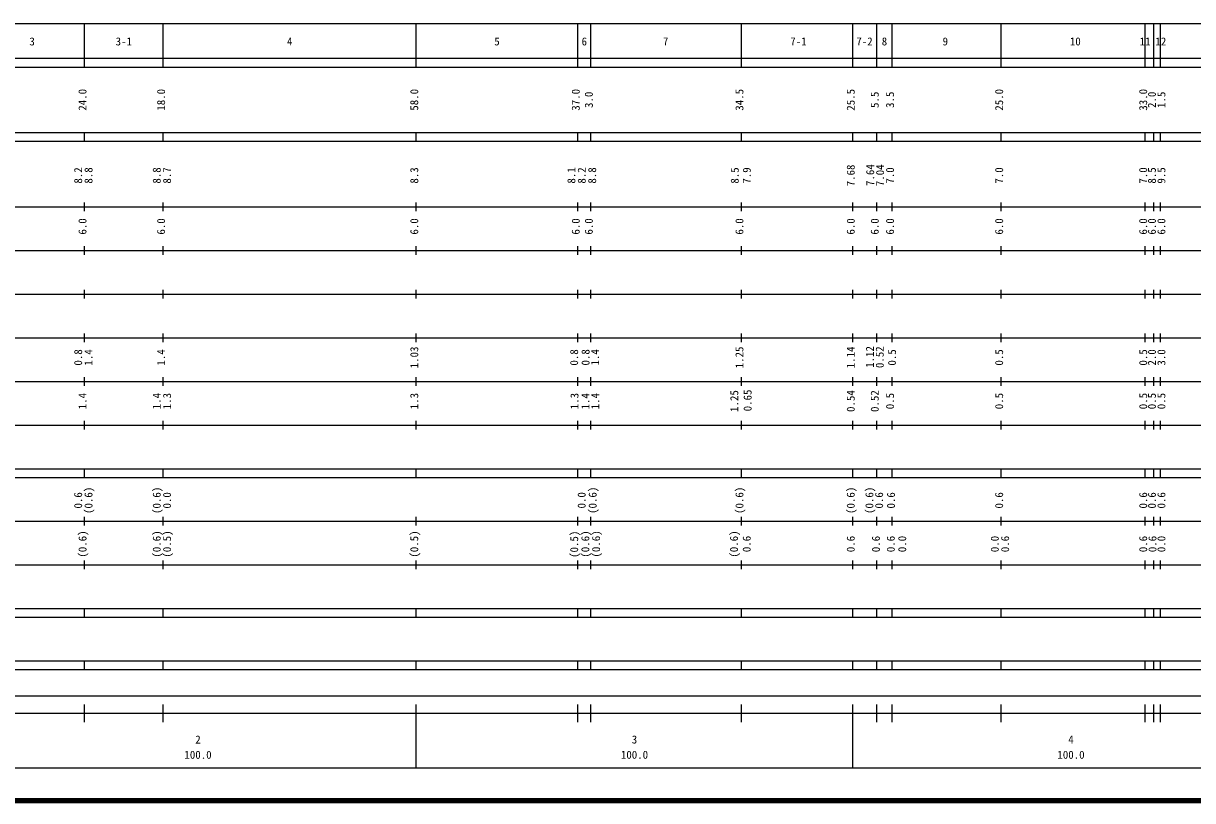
# Model space of a CAD drawing. Units: millimetres on the paper, enlarged 1000 times. Extents: x 40000 to 680000, y 20000 to 380000.
# Drawn here: x 177992 to 445866, y 20000 to 198000 of the extents above; entities that cross this region are included whole.
import ezdxf
from ezdxf.enums import TextEntityAlignment as Align

# ---------------------------------------------------------------- set-up
doc = ezdxf.new("R2010")
doc.units = ezdxf.units.MM
doc.header["$LTSCALE"] = 1000
doc.layers.add('M-TTL', color=2, linetype='Continuous', lineweight=140)
doc.layers.add('M-TTL-BAND', color=7, linetype='Continuous', lineweight=25)
doc.styles.add('ＭＳ ゴシック', font='')
doc.styles.get('ＭＳ ゴシック').set_extended_font_data('MS Gothic')

msp = doc.modelspace()

# ---------------------------------------------------------------- linework, layer by layer
at = {"layer": 'M-TTL'}
msp.add_line((40000, 20000), (680000, 20000), dxfattribs=at)
at = {"layer": 'M-TTL-BAND'}
for p, q in [((68000, 198000), (579000, 198000)), ((192000, 188000), (192000, 198000)), ((210000, 188000), (210000, 198000)), ((268000, 188000), (268000, 198000)), ((305000, 188000), (305000, 198000)), ((308000, 188000), (308000, 198000)), ((342500, 188000), (342500, 198000)), ((368000, 188000), (368000, 198000)), ((373500, 188000), (373500, 198000)), ((377000, 188000), (377000, 198000)), ((402000, 188000), (402000, 198000)), ((435000, 188000), (435000, 198000)), ((437000, 188000), (437000, 198000)), ((438500, 188000), (438500, 198000)), ((40000, 190000), (579000, 190000)), ((40000, 188000), (579000, 188000)), ((40000, 173000), (579000, 173000)), ((192000, 171000), (192000, 173000)), ((210000, 171000), (210000, 173000)), ((268000, 171000), (268000, 173000)), ((305000, 171000), (305000, 173000)), ((308000, 171000), (308000, 173000)), ((342500, 171000), (342500, 173000)), ((368000, 171000), (368000, 173000)), ((373500, 171000), (373500, 173000)), ((377000, 171000), (377000, 173000)), ((402000, 171000), (402000, 173000)), ((435000, 171000), (435000, 173000)), ((437000, 171000), (437000, 173000)), ((438500, 171000), (438500, 173000)), ((40000, 171000), (579000, 171000)), ((40000, 156000), (579000, 156000)), ((192000, 155000), (192000, 157000)), ((210000, 155000), (210000, 157000)), ((268000, 155000), (268000, 157000)), ((305000, 155000), (305000, 157000)), ((308000, 155000), (308000, 157000)), ((342500, 155000), (342500, 157000)), ((368000, 155000), (368000, 157000)), ((373500, 155000), (373500, 157000)), ((377000, 155000), (377000, 157000)), ((402000, 155000), (402000, 157000)), ((435000, 155000), (435000, 157000)), ((437000, 155000), (437000, 157000)), ((438500, 155000), (438500, 157000)), ((46000, 146000), (579000, 146000)), ((192000, 145000), (192000, 147000)), ((210000, 145000), (210000, 147000)), ((268000, 145000), (268000, 147000)), ((305000, 145000), (305000, 147000)), ((308000, 145000), (308000, 147000)), ((342500, 145000), (342500, 147000)), ((368000, 145000), (368000, 147000)), ((373500, 145000), (373500, 147000)), ((377000, 145000), (377000, 147000)), ((402000, 145000), (402000, 147000)), ((435000, 145000), (435000, 147000)), ((437000, 145000), (437000, 147000)), ((438500, 145000), (438500, 147000)), ((192000, 135000), (192000, 137000)), ((210000, 135000), (210000, 137000)), ((268000, 135000), (268000, 137000)), ((305000, 135000), (305000, 137000)), ((308000, 135000), (308000, 137000)), ((342500, 135000), (342500, 137000)), ((368000, 135000), (368000, 137000)), ((373500, 135000), (373500, 137000)), ((377000, 135000), (377000, 137000)), ((402000, 135000), (402000, 137000)), ((435000, 135000), (435000, 137000)), ((437000, 135000), (437000, 137000)), ((438500, 135000), (438500, 137000)), ((52000, 136000), (579000, 136000)), ((46000, 126000), (579000, 126000)), ((192000, 125000), (192000, 127000)), ((210000, 125000), (210000, 127000)), ((268000, 125000), (268000, 127000)), ((305000, 125000), (305000, 127000)), ((308000, 125000), (308000, 127000)), ((342500, 125000), (342500, 127000)), ((368000, 125000), (368000, 127000)), ((373500, 125000), (373500, 127000)), ((377000, 125000), (377000, 127000)), ((402000, 125000), (402000, 127000)), ((435000, 125000), (435000, 127000)), ((437000, 125000), (437000, 127000)), ((438500, 125000), (438500, 127000)), ((52000, 116000), (579000, 116000)), ((192000, 115000), (192000, 117000)), ((210000, 115000), (210000, 117000)), ((268000, 115000), (268000, 117000)), ((305000, 115000), (305000, 117000)), ((308000, 115000), (308000, 117000)), ((342500, 115000), (342500, 117000)), ((368000, 115000), (368000, 117000)), ((373500, 115000), (373500, 117000)), ((377000, 115000), (377000, 117000)), ((402000, 115000), (402000, 117000)), ((435000, 115000), (435000, 117000)), ((437000, 115000), (437000, 117000)), ((438500, 115000), (438500, 117000)), ((46000, 106000), (579000, 106000)), ((192000, 105000), (192000, 107000)), ((210000, 105000), (210000, 107000)), ((268000, 105000), (268000, 107000)), ((305000, 105000), (305000, 107000)), ((308000, 105000), (308000, 107000)), ((342500, 105000), (342500, 107000)), ((368000, 105000), (368000, 107000)), ((373500, 105000), (373500, 107000)), ((377000, 105000), (377000, 107000)), ((402000, 105000), (402000, 107000)), ((435000, 105000), (435000, 107000)), ((437000, 105000), (437000, 107000)), ((438500, 105000), (438500, 107000)), ((40000, 96000), (579000, 96000)), ((40000, 94000), (579000, 94000)), ((192000, 94000), (192000, 96000)), ((210000, 94000), (210000, 96000)), ((268000, 94000), (268000, 96000)), ((305000, 94000), (305000, 96000)), ((308000, 94000), (308000, 96000)), ((342500, 94000), (342500, 96000)), ((368000, 94000), (368000, 96000)), ((373500, 94000), (373500, 96000)), ((377000, 94000), (377000, 96000)), ((402000, 94000), (402000, 96000)), ((435000, 94000), (435000, 96000)), ((437000, 94000), (437000, 96000)), ((438500, 94000), (438500, 96000)), ((49000, 84000), (579000, 84000)), ((192000, 83000), (192000, 85000)), ((210000, 83000), (210000, 85000)), ((268000, 83000), (268000, 85000)), ((305000, 83000), (305000, 85000)), ((308000, 83000), (308000, 85000)), ((342500, 83000), (342500, 85000)), ((368000, 83000), (368000, 85000)), ((373500, 83000), (373500, 85000)), ((377000, 83000), (377000, 85000)), ((402000, 83000), (402000, 85000)), ((435000, 83000), (435000, 85000)), ((437000, 83000), (437000, 85000)), ((438500, 83000), (438500, 85000)), ((40000, 74000), (579000, 74000)), ((192000, 73000), (192000, 75000)), ((210000, 73000), (210000, 75000)), ((268000, 73000), (268000, 75000)), ((305000, 73000), (305000, 75000)), ((308000, 73000), (308000, 75000)), ((342500, 73000), (342500, 75000)), ((368000, 73000), (368000, 75000)), ((373500, 73000), (373500, 75000)), ((377000, 73000), (377000, 75000)), ((402000, 73000), (402000, 75000)), ((435000, 73000), (435000, 75000)), ((437000, 73000), (437000, 75000)), ((438500, 73000), (438500, 75000)), ((40000, 64000), (579000, 64000)), ((40000, 62000), (579000, 62000)), ((192000, 62000), (192000, 64000)), ((210000, 62000), (210000, 64000)), ((268000, 62000), (268000, 64000)), ((305000, 62000), (305000, 64000)), ((308000, 62000), (308000, 64000)), ((342500, 62000), (342500, 64000)), ((368000, 62000), (368000, 64000)), ((373500, 62000), (373500, 64000)), ((377000, 62000), (377000, 64000)), ((402000, 62000), (402000, 64000)), ((435000, 62000), (435000, 64000)), ((437000, 62000), (437000, 64000)), ((438500, 62000), (438500, 64000)), ((40000, 52000), (579000, 52000)), ((192000, 50000), (192000, 52000)), ((210000, 50000), (210000, 52000)), ((268000, 50000), (268000, 52000)), ((305000, 50000), (305000, 52000)), ((308000, 50000), (308000, 52000)), ((342500, 50000), (342500, 52000)), ((368000, 50000), (368000, 52000)), ((373500, 50000), (373500, 52000)), ((377000, 50000), (377000, 52000)), ((402000, 50000), (402000, 52000)), ((435000, 50000), (435000, 52000)), ((437000, 50000), (437000, 52000)), ((438500, 50000), (438500, 52000)), ((40000, 50000), (579000, 50000)), ((71000, 44000), (565000, 44000)), ((192000, 38000), (192000, 42000)), ((210000, 38000), (210000, 42000)), ((268000, 27500), (268000, 42000)), ((305000, 38000), (305000, 42000)), ((308000, 38000), (308000, 42000)), ((342500, 38000), (342500, 42000)), ((368000, 27500), (368000, 42000)), ((373500, 38000), (373500, 42000)), ((377000, 38000), (377000, 42000)), ((402000, 38000), (402000, 42000)), ((435000, 38000), (435000, 42000)), ((437000, 38000), (437000, 42000)), ((438500, 38000), (438500, 42000)), ((40000, 40000), (579000, 40000)), ((68000, 27500), (579000, 27500))]:
    msp.add_line(p, q, dxfattribs=at)

# ---------------------------------------------------------------- texts
at = {"layer": 'M-TTL-BAND', "style": 'ＭＳ ゴシック'}
for s, p in [('3', (180000, 192405)), ('3-1', (201000, 192405)), ('4', (239000, 192405)), ('5', (286500, 192405)), ('6', (306500, 192405)), ('7', (325132, 192405)), ('7-1', (355554, 192405)), ('7-2', (370696, 192405)), ('8', (375263, 192405)), ('9', (389211, 192405)), ('10', (418993, 192405)), ('11', (435000, 192405)), ('12', (438589, 192405)), ('2', (218000, 32523)), ('3', (318000, 32523)), ('4', (418000, 32523)), ('100.0', (218000, 29033)), ('100.0', (318000, 29033)), ('100.0', (418000, 29033))]:
    msp.add_text(s, height=1833, dxfattribs=at).set_placement(p, align=Align.BOTTOM_CENTER)
for s, p in [('24.0', (193000, 180500)), ('18.0', (211000, 180500)), ('58.0', (269000, 180500)), ('37.0', (306000, 180500)), ('3.0', (309000, 180500)), ('34.5', (343500, 180500)), ('25.5', (369000, 180500)), ('5.5', (374500, 180500)), ('3.5', (378000, 180500)), ('25.0', (403000, 180500)), ('33.0', (436000, 180500)), ('2.0', (438000, 180500)), ('1.5', (440172, 180500)), ('8.2', (192000, 163174)), ('8.8', (194370, 163174)), ('8.8', (210000, 163174)), ('8.7', (212370, 163174)), ('8.3', (269000, 163174)), ('8.1', (305000, 163174)), ('8.2', (307370, 163174)), ('8.8', (309757, 163174)), ('8.5', (342427, 163163)), ('7.9', (345186, 163163)), ('7.68', (369000, 163174)), ('7.64', (373461, 163259)), ('7.04', (375718, 163206)), ('7.0', (378000, 163174)), ('7.0', (403000, 163174)), ('7.0', (436000, 163174)), ('8.5', (438000, 163174)), ('9.5', (440172, 163174)), ('6.0', (193000, 151500)), ('6.0', (211000, 151500)), ('6.0', (269000, 151500)), ('6.0', (306000, 151500)), ('6.0', (309000, 151500)), ('6.0', (343500, 151500)), ('6.0', (369000, 151500)), ('6.0', (374500, 151500)), ('6.0', (378000, 151500)), ('6.0', (403000, 151500)), ('6.0', (436000, 151500)), ('6.0', (438000, 151500)), ('6.0', (440172, 151500)), ('0.8', (192000, 121500)), ('1.4', (194370, 121500)), ('1.4', (211000, 121500)), ('1.03', (269000, 121500)), ('0.8', (305626, 121499)), ('0.8', (308247, 121517)), ('1.4', (310424, 121517)), ('1.25', (343500, 121500)), ('1.14', (369000, 121500)), ('1.12', (373391, 121605)), ('0.52', (375648, 121552)), ('2.0', (438000, 121500)), ('3.0', (440172, 121500)), ('0.5', (378463, 121499)), ('0.5', (403000, 121500)), ('0.5', (436000, 121500)), ('1.4', (193000, 111500)), ('1.4', (210000, 111500)), ('1.3', (212370, 111500)), ('1.3', (269000, 111500)), ('1.3', (305713, 111505)), ('1.4', (308209, 111452)), ('1.4', (310466, 111479)), ('1.25', (342316, 111516)), ('0.65', (345374, 111647)), ('0.54', (369000, 111500)), ('0.52', (374500, 111500)), ('0.5', (378000, 111500)), ('0.5', (403000, 111500)), ('0.5', (436000, 111500)), ('0.5', (438000, 111500)), ('0.5', (440172, 111500)), ('(0.6)', (194370, 88764)), ('(0.6)', (210000, 88764)), ('(0.6)', (309866, 88777)), ('(0.6)', (343500, 88764)), ('(0.6)', (369000, 88764)), ('(0.6)', (373267, 88764)), ('0.6', (192000, 88764)), ('0.0', (212370, 88764)), ('0.0', (307343, 88777)), ('0.6', (375503, 88763)), ('0.6', (378220, 88764)), ('0.6', (403000, 88764)), ('0.6', (436000, 88764)), ('0.6', (438000, 88764)), ('0.6', (440172, 88764)), ('(0.6)', (193000, 78764)), ('(0.6)', (210000, 78764)), ('(0.5)', (212370, 78764)), ('(0.5)', (269000, 78764)), ('(0.5)', (305640, 78704)), ('(0.6)', (308189, 78757)), ('(0.6)', (310659, 78783)), ('(0.6)', (342244, 78764)), ('0.6', (345162, 78771)), ('0.6', (369000, 78764)), ('0.6', (374772, 78764)), ('0.6', (378173, 78764)), ('0.0', (380791, 78764)), ('0.0', (402000, 78764)), ('0.6', (404370, 78764)), ('0.6', (436000, 78764)), ('0.6', (438126, 78764)), ('0.0', (440172, 78764))]:
    msp.add_text(s, height=1833, rotation=90, dxfattribs=at).set_placement(p, align=Align.BOTTOM_CENTER)

doc.saveas('drawing.dxf')
